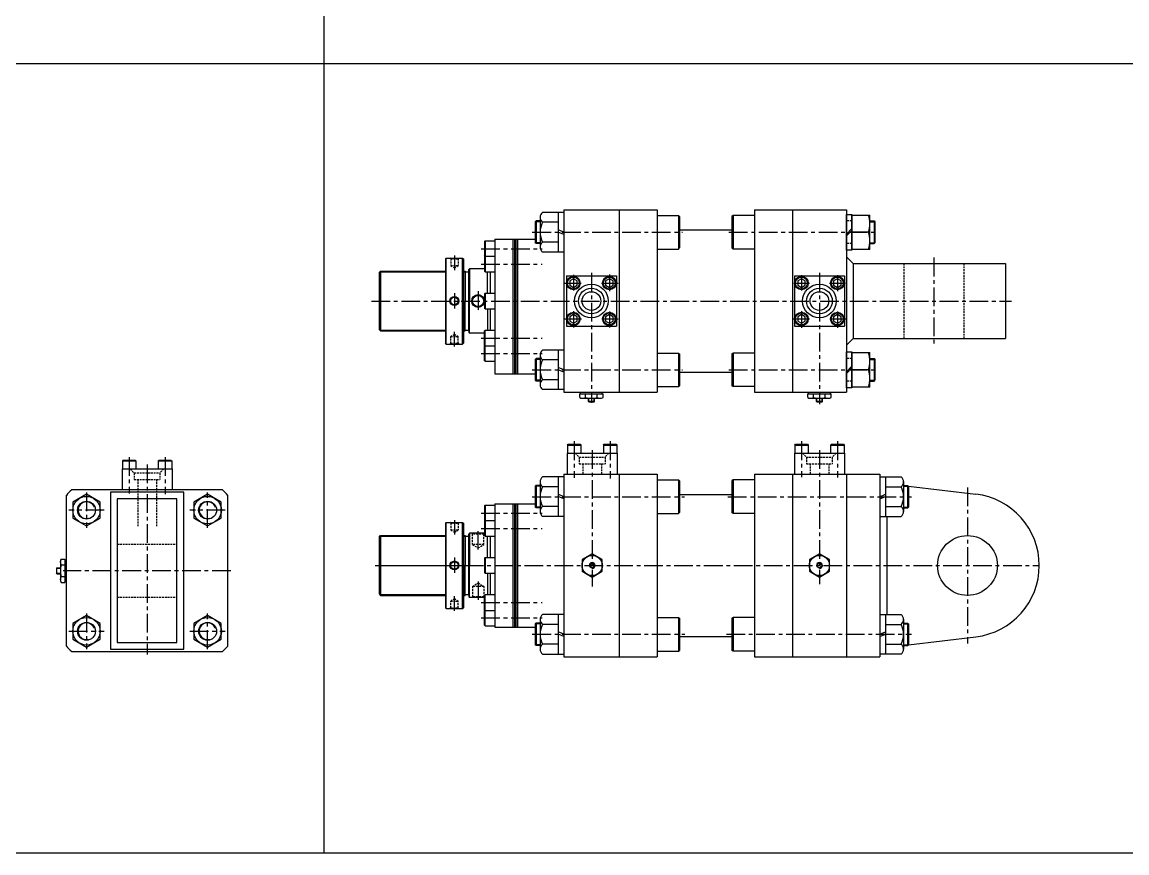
# Model space of a CAD drawing. Extents: x -819 to 10005, y 0 to 4179.
# Drawn here: x 1113 to 2590, y 0 to 1111 of the extents above; entities that cross this region are included whole.
import ezdxf

# ---------------------------------------------------------------- set-up
doc = ezdxf.new("R2010")
doc.units = 0
doc.header["$LTSCALE"] = 10
doc.header["$MEASUREMENT"] = 0
doc.linetypes.add('CENTERX2', pattern=[4, 2.5, -0.5, 0.5, -0.5])
doc.linetypes.add('HIDDEN', pattern=[0.375, 0.25, -0.125])
doc.layers.get('0').update_dxf_attribs({"linetype": 'CONTINUOUS'})
doc.layers.get('DEFPOINTS').update_dxf_attribs({"linetype": 'CONTINUOUS'})
for name, color, linetype in [('BOM-UDEF', 3, 'CONTINUOUS'), ('CEN', 1, 'CENTERX2'), ('HL', 2, 'HIDDEN'), ('ML', 7, 'CONTINUOUS')]:
    doc.layers.add(name, color=color, linetype=linetype)

msp = doc.modelspace()

# ---------------------------------------------------------------- linework, layer by layer
for p, q in [((1516.6, 0), (1516.6, 2221.7)), ((6256.2, 1055), (0, 1055)), ((2215, 805.9), (2215, 853.8)), ((2215, 805.9), (2215, 853.8)), ((2215, 853.8), (2222.5, 853.8)), ((2222.5, 853.8), (2222.5, 805.9)), ((2222.5, 806.9), (2222.5, 852.9)), ((2222.5, 852.9), (2246.5, 852.9)), ((2246.5, 806.9), (2246.5, 852.9)), ((2222.5, 834.9), (2215, 827.4)), ((2222.5, 832.4), (2215, 824.9)), ((2244.4, 829.9), (2222.5, 829.9)), ((2222.5, 805.9), (2215, 805.9)), ((2246.5, 806.9), (2222.5, 806.9)), ((2224, 787.9), (2215, 796.9)), ((2224, 687.9), (2215, 678.9)), ((2215, 621.9), (2215, 669.8)), ((2215, 621.9), (2215, 669.8)), ((2215, 669.8), (2222.5, 669.8)), ((2222.5, 669.8), (2222.5, 621.9)), ((2222.5, 622.9), (2222.5, 668.9)), ((2222.5, 668.9), (2246.5, 668.9)), ((2246.5, 622.9), (2246.5, 668.9)), ((2222.5, 650.9), (2215, 643.4)), ((2222.5, 648.4), (2215, 640.9)), ((2244.4, 645.9), (2222.5, 645.9)), ((2222.5, 621.9), (2215, 621.9)), ((2246.5, 622.9), (2222.5, 622.9)), ((2298, 490.3), (2388.2, 479.7)), ((2298, 278.3), (2388.2, 289)), ((0, 0), (10004.7, 0))]:
    msp.add_line(p, q)
at = {"color": 7, "linetype": 'Continuous'}
for p, q in [((1858.4, 608.9), (1858.4, 613.9)), ((1858.4, 613.9), (1864.7, 613.9)), ((1859.4, 613.9), (1859.4, 615.9)), ((1859.4, 615.9), (1888.6, 615.9)), ((1861.6, 607.9), (1886.4, 607.9)), ((1864.7, 613.9), (1889.6, 613.9)), ((1866.2, 608.9), (1866.2, 613.9)), ((1870, 608.1), (1870, 608.1)), ((1870, 603.4), (1870, 607.9)), ((1878, 603.4), (1878, 607.9)), ((1881.8, 608.9), (1881.8, 613.9)), ((1888.6, 613.9), (1888.6, 615.9)), ((1889.6, 608.9), (1889.6, 613.9)), ((2163.4, 608.9), (2163.4, 613.9)), ((2163.4, 613.9), (2169.7, 613.9)), ((2164.4, 613.9), (2164.4, 615.9)), ((2164.4, 615.9), (2193.6, 615.9)), ((2166.6, 607.9), (2191.4, 607.9)), ((2169.7, 613.9), (2194.6, 613.9)), ((2171.2, 608.9), (2171.2, 613.9)), ((2175, 608.1), (2175, 608.1)), ((2175, 603.4), (2175, 607.9)), ((2183, 603.4), (2183, 607.9)), ((2186.8, 608.9), (2186.8, 613.9)), ((2193.6, 613.9), (2193.6, 615.9)), ((2194.6, 608.9), (2194.6, 613.9)), ((1870, 603.4), (1870.5, 602.9)), ((1878, 603.4), (1870, 603.4)), ((1870.5, 602.9), (1877.5, 602.9)), ((1878, 603.4), (1877.5, 602.9)), ((2175, 603.4), (2175.5, 602.9)), ((2183, 603.4), (2175, 603.4)), ((2175.5, 602.9), (2182.5, 602.9)), ((2183, 603.4), (2182.5, 602.9)), ((1163.7, 389.7), (1163.7, 364.9)), ((1164.7, 392.9), (1169.7, 392.9)), ((1164.7, 385.1), (1169.7, 385.1)), ((1169.7, 392.9), (1169.7, 386.5)), ((1169.7, 391.9), (1171.7, 391.9)), ((1169.7, 386.5), (1169.7, 361.7)), ((1171.7, 391.9), (1171.7, 362.7)), ((1159.2, 381.3), (1158.7, 380.8)), ((1158.7, 380.8), (1158.7, 373.8)), ((1159.2, 373.3), (1158.7, 373.8)), ((1159.2, 381.3), (1163.7, 381.3)), ((1159.2, 373.3), (1159.2, 381.3)), ((1159.2, 373.3), (1163.7, 373.3)), ((1163.9, 381.3), (1163.9, 381.3)), ((1164.7, 369.5), (1169.7, 369.5)), ((1164.7, 361.7), (1169.7, 361.7)), ((1169.7, 362.7), (1171.7, 362.7))]:
    msp.add_line(p, q, dxfattribs=at)
for points in [[(1861.5, 376.5), (1875, 368.7), (1888.5, 376.5), (1888.5, 392.1), (1875, 399.9), (1861.5, 392.1)], [(2165.5, 376.5), (2179, 368.7), (2192.5, 376.5), (2192.5, 392.1), (2179, 399.9), (2165.5, 392.1)], [(1873.5, 386.8), (1872.1, 384.3), (1873.5, 381.8), (1876.4, 381.8), (1877.9, 384.3), (1876.4, 386.8)], [(2177.5, 386.8), (2176.1, 384.3), (2177.5, 381.8), (2180.4, 381.8), (2181.9, 384.3), (2180.4, 386.8)]]:
    msp.add_lwpolyline(points, close=True, dxfattribs=at)
msp.add_circle((2377, 384.3), 40)
for centre, radius in [((1875, 384.3), 13.5), ((1875, 384.3), 3.5), ((2179, 384.3), 13.5), ((2179, 384.3), 3.5)]:
    msp.add_circle(centre, radius, dxfattribs=at)
for centre, radius, start, end in [((2213.3, 841.4), 33.2, 339.7297, 20.2703), ((2213.3, 818.4), 33.2, 339.7297, 20.2703), ((2213.3, 657.4), 33.2, 339.7297, 20.2703), ((2213.3, 634.4), 33.2, 339.7297, 20.2703), ((2377, 384.3), 96, 276.7373, 83.2627)]:
    msp.add_arc(centre, radius, start, end)
for centre, radius, start, end in [((1861.6, 613.5), 5.62, 235.6158, 270), ((1862.3, 616.1), 8.22, 241.7006, 298.2994), ((1874, 639.2), 31.3, 255.6172, 270.0141), ((1874, 639.2), 31.3, 269.9859, 284.3828), ((1885.7, 616.1), 8.22, 241.7006, 298.2994), ((2166.6, 613.5), 5.62, 235.6158, 270), ((2167.3, 616.1), 8.22, 241.7006, 298.2994), ((2179, 639.2), 31.3, 255.6172, 270.0141), ((2179, 639.2), 31.3, 269.9859, 284.3828), ((2190.7, 616.1), 8.22, 241.7006, 298.2994), ((1169.3, 389.7), 5.62, 145.6158, 180), ((1171.9, 389), 8.22, 151.7006, 208.2994), ((1195, 377.3), 31.3, 165.6172, 180.0141), ((1195, 377.3), 31.3, 179.9859, 194.3828), ((1171.9, 365.6), 8.22, 151.7006, 208.2994)]:
    msp.add_arc(centre, radius, start, end, dxfattribs=at)
at = {"layer": 'BOM-UDEF', "color": 0}
for p, q in [((1328.7, 482.3), (1230.7, 482.3)), ((1230.7, 482.3), (1230.7, 272.3)), ((1239.7, 473.3), (1239.7, 281.3)), ((1319.7, 473.3), (1239.7, 473.3)), ((1319.7, 281.3), (1319.7, 473.3)), ((1328.7, 272.3), (1328.7, 482.3)), ((1239.7, 281.3), (1319.7, 281.3)), ((1230.7, 272.3), (1328.7, 272.3))]:
    msp.add_line(p, q, dxfattribs=at)
at = {"layer": 'CEN'}
for p, q in [((1795, 829.9), (1996, 829.9)), ((2058, 829.9), (2257, 829.9)), ((1690.8, 798.6), (1690.8, 779.1)), ((1726.6, 807.9), (1808.1, 807.9)), ((1726.6, 787.4), (1808.1, 787.4)), ((2332, 795.9), (2332, 679.9)), ((1850, 773.1), (1850, 751.9)), ((1874, 775.4), (1874, 601.9)), ((1898, 773.2), (1898, 751.2)), ((2155, 772.3), (2155, 751.9)), ((2179, 775.4), (2179, 600)), ((2203, 772.6), (2203, 751.2)), ((1838.3, 761.9), (1860.5, 761.9)), ((1887.4, 761.9), (1909.7, 761.8)), ((2144.6, 761.9), (2165.5, 761.9)), ((2192.4, 761.9), (2213.8, 761.9)), ((1690.8, 748.4), (1690.8, 728.1)), ((1722.5, 751), (1722.5, 724.8)), ((1579.8, 737.9), (2436, 737.9)), ((1850, 724.4), (1850, 702.5)), ((2155, 724.4), (2155, 702.1)), ((1838, 713.9), (1860.7, 713.9)), ((1888, 713.9), (1910, 713.9)), ((1898, 724), (1898, 702.4)), ((2143.4, 713.9), (2165.7, 713.9)), ((2193, 713.9), (2214.3, 713.9)), ((2203, 724), (2203, 702.1)), ((1690.8, 677.1), (1690.8, 696.7)), ((1726.6, 688.4), (1808.1, 688.4)), ((1726.6, 667.9), (1808.1, 667.9)), ((1795, 645.9), (1996, 645.9)), ((2058, 645.9), (2257, 645.9)), ((1851, 550.3), (1851, 501.7)), ((1899, 550.3), (1899, 500.7)), ((2155, 550.3), (2155, 502.4)), ((2203, 550.3), (2203, 502.1)), ((1875, 538.3), (1875, 356.3)), ((2179, 538.3), (2179, 359.5)), ((1255.7, 529.3), (1255.7, 480.7)), ((1279.7, 519.5), (1279.7, 265.3)), ((1303.7, 529.3), (1303.7, 479.7)), ((2377, 488.6), (2377, 280)), ((1198.7, 481.9), (1198.7, 434.6)), ((1360.7, 434.6), (1360.7, 481.9)), ((1795, 476.3), (1998.4, 476.3)), ((2056.6, 476.3), (2302, 476.3)), ((1222.3, 458.3), (1175, 458.3)), ((1384.3, 458.3), (1337, 458.3)), ((1690.8, 445.1), (1690.8, 425.5)), ((1726.6, 454.3), (1808.1, 454.3)), ((1722.5, 405.8), (1722.5, 430.4)), ((1726.6, 433.8), (1808.1, 433.8)), ((1584.6, 384.3), (2473, 384.3)), ((1599.7, 384.3), (1708, 384.3)), ((1599.7, 384.3), (1708, 384.3)), ((1690.8, 394.8), (1690.8, 374.6)), ((1391.6, 377.3), (1167.7, 377.3)), ((1722.5, 362.9), (1722.5, 338.3)), ((1690.8, 323.6), (1690.8, 343.1)), ((1726.6, 334.8), (1808.1, 334.8)), ((1198.7, 319.9), (1198.7, 272.6)), ((1360.7, 272.6), (1360.7, 319.9)), ((1726.6, 314.3), (1808.1, 314.3)), ((1175, 296.3), (1222.3, 296.3)), ((1337, 296.3), (1384.3, 296.3)), ((1795, 292.3), (1998.8, 292.3)), ((2054.5, 292.3), (2302, 292.3))]:
    msp.add_line(p, q, dxfattribs=at)
at = {"layer": 'DEFPOINTS', "color": 0, "linetype": 'ByBlock'}
for p in [(1710, 779.9), (1710, 695.9), (1710, 426.3), (1710, 342.3)]:
    msp.add_point(p, dxfattribs=at)
at = {"layer": 'HL'}
for p, q in [((2222.5, 845.1), (2215, 845.1)), ((2222.5, 814.6), (2215, 814.6)), ((2222.5, 661.1), (2215, 661.1)), ((2222.5, 630.6), (2215, 630.6))]:
    msp.add_line(p, q, dxfattribs=at)
at = {"layer": 'ML'}
for p, q in [((1837, 859.9), (1837, 615.9)), ((1837, 859.9), (1962, 859.9)), ((1911, 859.9), (1911, 615.9)), ((1962, 859.9), (1962, 615.9)), ((2092, 859.9), (2215, 859.9)), ((2092, 859.9), (2092, 615.9)), ((2143, 859.9), (2143, 615.9)), ((2215, 859.9), (2215, 615.9)), ((2215, 859.9), (2215, 615.9)), ((1800, 844.9), (1799, 843.9)), ((1799, 843.9), (1799, 815.9)), ((1800, 844.9), (1800, 814.9)), ((1805.5, 844.9), (1800, 844.9)), ((1805.5, 850.3), (1805.5, 843.2)), ((1805.5, 843.2), (1805.5, 829.9)), ((1837, 856.4), (1808.5, 856.4)), ((1829.5, 843.2), (1808.5, 843.2)), ((1829.5, 856.4), (1829.5, 803.4)), ((1962, 852.4), (1990.5, 852.4)), ((1990.5, 852.4), (1990.5, 807.4)), ((1990.5, 852.4), (1992, 851)), ((1992, 851), (1992, 808.8)), ((2063.5, 852.4), (2062, 851)), ((2062, 851), (2062, 808.8)), ((2092, 852.4), (2063.5, 852.4)), ((2063.5, 852.4), (2063.5, 807.4)), ((2246.5, 844.9), (2252, 844.9)), ((2252, 844.9), (2252, 814.9)), ((2252, 844.9), (2253, 843.9)), ((2253, 843.9), (2253, 815.9)), ((1805.5, 829.9), (1805.5, 809.9)), ((1992, 832.9), (2062, 832.9)), ((1731.7, 818.4), (1731, 817.7)), ((1731, 817.7), (1731, 798.1)), ((1731.7, 818.4), (1745, 818.4)), ((1731.7, 818.4), (1731.7, 797.4)), ((1745, 820.4), (1745, 640.4)), ((1745, 820.4), (1799, 820.4)), ((1769, 820.4), (1769, 640.4)), ((1771, 820.4), (1771, 640.4)), ((1773, 820.4), (1773, 640.4)), ((1775, 820.4), (1775, 640.4)), ((1800, 814.9), (1799, 815.9)), ((1805.5, 814.9), (1800, 814.9)), ((1829.5, 816.6), (1808.5, 816.6)), ((2246.5, 814.9), (2252, 814.9)), ((2252, 814.9), (2253, 815.9)), ((1731.4, 797.6), (1731, 798.1)), ((1837, 803.4), (1808.5, 803.4)), ((1962, 807.4), (1990.5, 807.4)), ((1990.5, 807.4), (1992, 808.8)), ((2063.5, 807.4), (2062, 808.8)), ((2092, 807.4), (2063.5, 807.4)), ((1679.8, 795.4), (1678.8, 794.4)), ((1678.8, 794.4), (1678.8, 681.4)), ((1679.8, 680.4), (1679.8, 795.4)), ((1679.8, 795.4), (1701.8, 795.4)), ((1701.8, 680.4), (1701.8, 795.4)), ((1701.8, 795.4), (1702.8, 794.4)), ((1702.8, 794.4), (1702.8, 681.4)), ((1731.7, 797.9), (1731, 797.2)), ((1731, 797.2), (1731, 777.6)), ((1731.7, 797.9), (1745, 797.9)), ((1731.7, 797.9), (1731.7, 776.9)), ((2224, 787.9), (2428, 787.9)), ((2224, 787.9), (2224, 687.9)), ((2428, 787.9), (2428, 687.9)), ((1590, 775.9), (1592, 777.9)), ((1590, 775.9), (1592, 777.9)), ((1590, 775.9), (1590, 699.9)), ((1592, 777.9), (1678.8, 777.9)), ((1592, 777.9), (1592, 697.9)), ((1702.8, 777.9), (1705, 777.9)), ((1705, 777.9), (1705, 737.9)), ((1705, 776.9), (1710, 776.9)), ((1711, 780.9), (1710, 779.9)), ((1710, 737.9), (1710, 779.9)), ((1710, 698.9), (1710, 776.9)), ((1711, 780.9), (1711, 737.9)), ((1731, 780.9), (1711, 780.9)), ((1731.7, 776.9), (1731, 777.6)), ((1731.7, 776.9), (1745, 776.9)), ((1735, 748.4), (1735, 776.9)), ((1739, 748.4), (1739, 776.9)), ((1739, 748.4), (1739, 776.9)), ((1840.5, 771.4), (1840.5, 704.4)), ((1840.5, 771.4), (1907.5, 771.4)), ((1907.5, 771.4), (1907.5, 704.4)), ((2145.5, 771.4), (2212.5, 771.4)), ((2145.5, 771.4), (2145.5, 704.4)), ((2212.5, 771.4), (2212.5, 704.4)), ((1731.7, 748.4), (1731, 747.7)), ((1731, 747.7), (1731, 728.1)), ((1731.7, 748.4), (1745, 748.4)), ((1731.7, 748.4), (1731.7, 727.4)), ((1705, 697.9), (1705, 737.9)), ((1710, 737.9), (1710, 695.9)), ((1711, 694.9), (1711, 737.9)), ((1731.7, 727.4), (1731, 728.1)), ((1731.7, 727.4), (1745, 727.4)), ((1735, 727.4), (1735, 698.9)), ((1739, 698.9), (1739, 727.4)), ((1590, 699.9), (1592, 697.9)), ((1590, 699.9), (1592, 697.9)), ((1592, 697.9), (1678.8, 697.9)), ((1702.8, 697.9), (1705, 697.9)), ((1705, 698.9), (1710, 698.9)), ((1711, 694.9), (1710, 695.9)), ((1731, 694.9), (1711, 694.9)), ((1731.7, 698.9), (1731, 698.2)), ((1731, 678.6), (1731, 698.2)), ((1731.7, 677.9), (1731.7, 698.9)), ((1731.7, 698.9), (1745, 698.9)), ((1840.5, 704.4), (1907.5, 704.4)), ((2145.5, 704.4), (2212.5, 704.4)), ((1679.8, 680.4), (1678.8, 681.4)), ((1679.8, 680.4), (1701.8, 680.4)), ((1701.8, 680.4), (1702.8, 681.4)), ((2224, 687.9), (2428, 687.9)), ((1731.7, 677.9), (1731, 678.6)), ((1731.4, 678.1), (1731, 677.7)), ((1731, 658.1), (1731, 677.7)), ((1731.7, 657.4), (1731.7, 678.4)), ((1731.7, 677.9), (1745, 677.9)), ((1805.5, 666.3), (1805.5, 659.2)), ((1837, 672.4), (1808.5, 672.4)), ((1829.5, 672.4), (1829.5, 619.4)), ((1962, 668.4), (1990.5, 668.4)), ((1990.5, 668.4), (1990.5, 623.4)), ((1990.5, 668.4), (1992, 667.4)), ((1992, 667.4), (1992, 624.4)), ((2063.5, 668.4), (2062, 667.4)), ((2062, 667.4), (2062, 624.4)), ((2092, 668.4), (2063.5, 668.4)), ((2063.5, 668.4), (2063.5, 623.4)), ((1731.7, 657.4), (1731, 658.1)), ((1731.7, 657.4), (1745, 657.4)), ((1800, 660.9), (1799, 659.9)), ((1799, 659.9), (1799, 631.9)), ((1800, 660.9), (1800, 630.9)), ((1805.5, 660.9), (1800, 660.9)), ((1805.5, 659.2), (1805.5, 645.9)), ((1829.5, 659.2), (1808.5, 659.2)), ((2246.5, 660.9), (2252, 660.9)), ((2252, 660.9), (2252, 630.9)), ((2252, 660.9), (2253, 659.9)), ((2253, 659.9), (2253, 631.9)), ((1745, 640.4), (1799, 640.4)), ((1805.5, 645.9), (1805.5, 625.9)), ((1992, 642.9), (2062, 642.9)), ((1800, 630.9), (1799, 631.9)), ((1805.5, 630.9), (1800, 630.9)), ((1829.5, 632.6), (1808.5, 632.6)), ((1962, 623.4), (1990.5, 623.4)), ((1990.5, 623.4), (1992, 624.4)), ((2063.5, 623.4), (2062, 624.4)), ((2092, 623.4), (2063.5, 623.4)), ((2246.5, 630.9), (2252, 630.9)), ((2252, 630.9), (2253, 631.9)), ((1837, 619.4), (1808.5, 619.4)), ((1837, 615.9), (1962, 615.9)), ((2092, 615.9), (2215, 615.9)), ((1841.5, 534.3), (1908.5, 534.3)), ((1841.5, 534.3), (1841.5, 506.3)), ((1842, 545.3), (1843, 546.3)), ((1842, 545.3), (1842, 534.3)), ((1842, 545.3), (1860, 545.3)), ((1843, 546.3), (1859, 546.3)), ((1859, 546.3), (1860, 545.3)), ((1860, 545.3), (1860, 534.3)), ((1890, 545.3), (1891, 546.3)), ((1890, 545.3), (1890, 534.3)), ((1890, 545.3), (1908, 545.3)), ((1891, 546.3), (1907, 546.3)), ((1907, 546.3), (1908, 545.3)), ((1908, 545.3), (1908, 534.3)), ((1908.5, 534.3), (1908.5, 506.3)), ((2145.5, 534.3), (2212.5, 534.3)), ((2145.5, 534.3), (2145.5, 506.3)), ((2146, 545.3), (2147, 546.3)), ((2146, 545.3), (2164, 545.3)), ((2146, 545.3), (2146, 534.3)), ((2147, 546.3), (2163, 546.3)), ((2163, 546.3), (2164, 545.3)), ((2164, 545.3), (2164, 534.3)), ((2194, 545.3), (2195, 546.3)), ((2194, 545.3), (2212, 545.3)), ((2194, 545.3), (2194, 534.3)), ((2195, 546.3), (2211, 546.3)), ((2211, 546.3), (2212, 545.3)), ((2212, 545.3), (2212, 534.3)), ((2212.5, 534.3), (2212.5, 506.3)), ((1246.7, 524.3), (1247.7, 525.3)), ((1246.7, 524.3), (1264.7, 524.3)), ((1246.7, 524.3), (1246.7, 513.3)), ((1247.7, 525.3), (1263.7, 525.3)), ((1263.7, 525.3), (1264.7, 524.3)), ((1264.7, 524.3), (1264.7, 513.3)), ((1294.7, 524.3), (1295.7, 525.3)), ((1294.7, 524.3), (1312.7, 524.3)), ((1294.7, 524.3), (1294.7, 513.3)), ((1295.7, 525.3), (1311.7, 525.3)), ((1311.7, 525.3), (1312.7, 524.3)), ((1312.7, 524.3), (1312.7, 513.3)), ((1246.2, 513.3), (1313.2, 513.3)), ((1246.2, 513.3), (1246.2, 485.3)), ((1313.2, 513.3), (1313.2, 485.3)), ((1837, 502.8), (1808.5, 502.8)), ((1829.5, 502.8), (1829.5, 449.8)), ((1837, 506.3), (1962, 506.3)), ((1837, 506.3), (1837, 262.3)), ((1911, 506.3), (1911, 262.3)), ((1962, 506.3), (1962, 262.3)), ((2092, 506.3), (2092, 262.3)), ((2092, 506.3), (2260, 506.3)), ((2143, 506.3), (2143, 262.3)), ((2215, 506.3), (2215, 262.3)), ((2260, 506.3), (2260, 262.3)), ((2260, 502.8), (2288.5, 502.8)), ((2267.5, 502.8), (2267.5, 449.8)), ((1800, 491.3), (1799, 490.3)), ((1799, 490.3), (1799, 462.3)), ((1800, 491.3), (1800, 461.3)), ((1805.5, 491.3), (1800, 491.3)), ((1805.5, 496.7), (1805.5, 489.6)), ((1805.5, 489.6), (1805.5, 476.3)), ((1829.5, 489.6), (1808.5, 489.6)), ((1962, 498.8), (1990.5, 498.8)), ((1990.5, 498.8), (1990.5, 453.8)), ((1990.5, 498.8), (1992, 497.4)), ((1992, 497.4), (1992, 455.2)), ((2063.5, 498.8), (2062, 497.4)), ((2062, 497.4), (2062, 455.2)), ((2063.5, 498.8), (2063.5, 453.8)), ((2092, 498.8), (2063.5, 498.8)), ((2267.5, 489.6), (2288.5, 489.6)), ((2291.5, 496.7), (2291.5, 489.6)), ((2291.5, 491.3), (2297, 491.3)), ((2291.5, 489.6), (2291.5, 476.3)), ((2297, 491.3), (2297, 461.3)), ((2297, 491.3), (2298, 490.3)), ((2298, 490.3), (2298, 462.3)), ((1171.7, 478.1), (1171.7, 276.5)), ((1380.5, 485.3), (1178.9, 485.3)), ((1387.7, 276.5), (1387.7, 478.1)), ((1805.5, 476.3), (1805.5, 456.3)), ((1992, 479.3), (2062, 479.3)), ((2291.5, 476.3), (2291.5, 456.3)), ((1731.7, 464.8), (1731, 464.1)), ((1731, 464.1), (1731, 444.5)), ((1731.7, 464.8), (1745, 464.8)), ((1731.7, 464.8), (1731.7, 443.8)), ((1745, 466.8), (1745, 301.8)), ((1745, 466.8), (1799, 466.8)), ((1769, 466.8), (1769, 301.8)), ((1771, 466.8), (1771, 301.8)), ((1773, 466.8), (1773, 301.8)), ((1775, 466.8), (1775, 301.8)), ((1800, 461.3), (1799, 462.3)), ((1805.5, 461.3), (1800, 461.3)), ((1829.5, 463.1), (1808.5, 463.1)), ((2267.5, 463.1), (2288.5, 463.1)), ((2291.5, 461.3), (2297, 461.3)), ((2297, 461.3), (2298, 462.3)), ((1731.4, 444.1), (1731, 444.5)), ((1731.7, 444.3), (1731, 443.6)), ((1731, 443.6), (1731, 424)), ((1731.7, 444.3), (1745, 444.3)), ((1731.7, 444.3), (1731.7, 423.3)), ((1837, 449.8), (1808.5, 449.8)), ((1962, 453.8), (1990.5, 453.8)), ((1990.5, 453.8), (1992, 455.2)), ((2063.5, 453.8), (2062, 455.2)), ((2092, 453.8), (2063.5, 453.8)), ((2260, 449.8), (2288.5, 449.8)), ((2269, 449.8), (2269, 318.8)), ((1679.8, 441.8), (1678.8, 440.8)), ((1678.8, 440.8), (1678.8, 327.8)), ((1679.8, 326.8), (1679.8, 441.8)), ((1679.8, 441.8), (1701.8, 441.8)), ((1701.8, 326.8), (1701.8, 441.8)), ((1701.8, 441.8), (1702.8, 440.8)), ((1702.8, 440.8), (1702.8, 327.8)), ((1590, 422.3), (1592, 424.3)), ((1590, 422.3), (1592, 424.3)), ((1590, 422.3), (1590, 346.3)), ((1592, 424.3), (1678.8, 424.3)), ((1592, 424.3), (1592, 344.3)), ((1702.8, 424.3), (1705, 424.3)), ((1705, 424.3), (1705, 384.3)), ((1705, 423.3), (1710, 423.3)), ((1711, 427.3), (1710, 426.3)), ((1710, 384.3), (1710, 426.3)), ((1710, 345.3), (1710, 423.3)), ((1711, 427.3), (1711, 384.3)), ((1731, 427.3), (1711, 427.3)), ((1731.7, 423.3), (1731, 424)), ((1731.7, 423.3), (1745, 423.3)), ((1735, 394.8), (1735, 423.3)), ((1739, 394.8), (1739, 423.3)), ((1739, 394.8), (1739, 423.3)), ((1705, 344.3), (1705, 384.3)), ((1710, 384.3), (1710, 342.3)), ((1711, 341.3), (1711, 384.3)), ((1731.7, 394.8), (1731, 394.1)), ((1731, 394.1), (1731, 374.5)), ((1731.7, 394.8), (1745, 394.8)), ((1731.7, 394.8), (1731.7, 373.8)), ((1731.7, 373.8), (1731, 374.5)), ((1731.7, 373.8), (1745, 373.8)), ((1735, 373.8), (1735, 345.3)), ((1739, 345.3), (1739, 373.8)), ((1590, 346.3), (1592, 344.3)), ((1590, 346.3), (1592, 344.3)), ((1592, 344.3), (1678.8, 344.3)), ((1702.8, 344.3), (1705, 344.3)), ((1705, 345.3), (1710, 345.3)), ((1711, 341.3), (1710, 342.3)), ((1731, 341.3), (1711, 341.3)), ((1731.7, 345.3), (1731, 344.6)), ((1731, 325), (1731, 344.6)), ((1731.7, 324.3), (1731.7, 345.3)), ((1731.7, 345.3), (1745, 345.3)), ((1679.8, 326.8), (1678.8, 327.8)), ((1679.8, 326.8), (1701.8, 326.8)), ((1701.8, 326.8), (1702.8, 327.8)), ((1731.7, 324.3), (1731, 325)), ((1731.4, 324.6), (1731, 324.1)), ((1731, 304.5), (1731, 324.1)), ((1731.7, 303.8), (1731.7, 324.8)), ((1731.7, 324.3), (1745, 324.3)), ((1805.5, 312.7), (1805.5, 305.6)), ((1837, 318.8), (1808.5, 318.8)), ((1829.5, 318.8), (1829.5, 265.8)), ((1962, 314.8), (1990.5, 314.8)), ((1990.5, 314.8), (1990.5, 269.8)), ((1990.5, 314.8), (1992, 313.9)), ((1992, 313.9), (1992, 270.8)), ((2063.5, 314.8), (2062, 313.9)), ((2062, 313.9), (2062, 270.8)), ((2063.5, 314.8), (2063.5, 269.8)), ((2092, 314.8), (2063.5, 314.8)), ((2260, 318.8), (2288.5, 318.8)), ((2267.5, 318.8), (2267.5, 265.8)), ((2291.5, 312.7), (2291.5, 305.6)), ((1731.7, 303.8), (1731, 304.5)), ((1731.7, 303.8), (1745, 303.8)), ((1745, 301.8), (1799, 301.8)), ((1800, 307.3), (1799, 306.3)), ((1799, 306.3), (1799, 278.3)), ((1800, 307.3), (1800, 277.3)), ((1805.5, 307.3), (1800, 307.3)), ((1805.5, 305.6), (1805.5, 292.3)), ((1829.5, 305.6), (1808.5, 305.6)), ((2267.5, 305.6), (2288.5, 305.6)), ((2291.5, 307.3), (2297, 307.3)), ((2291.5, 305.6), (2291.5, 292.3)), ((2297, 307.3), (2297, 277.3)), ((2297, 307.3), (2298, 306.3)), ((2298, 306.3), (2298, 278.3)), ((1805.5, 292.3), (1805.5, 272.3)), ((1992, 289.3), (2062, 289.3)), ((2291.5, 292.3), (2291.5, 272.3)), ((1178.9, 269.3), (1380.5, 269.3)), ((1800, 277.3), (1799, 278.3)), ((1805.5, 277.3), (1800, 277.3)), ((1829.5, 279.1), (1808.5, 279.1)), ((1962, 269.8), (1990.5, 269.8)), ((1990.5, 269.8), (1992, 270.8)), ((2063.5, 269.8), (2062, 270.8)), ((2092, 269.8), (2063.5, 269.8)), ((2267.5, 279.1), (2288.5, 279.1)), ((2291.5, 277.3), (2297, 277.3)), ((2297, 277.3), (2298, 278.3)), ((1808.5, 265.8), (1837, 265.8)), ((1837, 262.3), (1962, 262.3)), ((2092, 262.3), (2260, 262.3)), ((2288.5, 265.8), (2260, 265.8))]:
    msp.add_line(p, q, dxfattribs=at)
at = {"layer": 'ML', "color": 2}
for p, q in [((1805.5, 843.9), (1799, 843.9)), ((2246.5, 843.9), (2253, 843.9)), ((1837, 829.9), (1829.5, 833.1)), ((1837, 826.9), (1829.5, 830.1)), ((1805.5, 815.9), (1799, 815.9)), ((2246.5, 815.9), (2253, 815.9)), ((1591, 776.9), (1678.8, 776.9)), ((1702.8, 776.9), (1705, 776.9)), ((1591, 698.9), (1678.8, 698.9)), ((1702.8, 698.9), (1705, 698.9)), ((1805.5, 659.9), (1799, 659.9)), ((2246.5, 659.9), (2253, 659.9)), ((1837, 645.9), (1829.5, 649.1)), ((1837, 642.9), (1829.5, 646.1)), ((1805.5, 631.9), (1799, 631.9)), ((2246.5, 631.9), (2253, 631.9)), ((1870.5, 608.1), (1870.5, 608.1)), ((1870.5, 602.9), (1870.5, 607.9)), ((1877.5, 602.9), (1877.5, 607.9)), ((2175.5, 608.1), (2175.5, 608.1)), ((2175.5, 602.9), (2175.5, 607.9)), ((2182.5, 602.9), (2182.5, 607.9)), ((1805.5, 490.3), (1799, 490.3)), ((2291.5, 490.3), (2298, 490.3)), ((1837, 476.3), (1829.5, 479.5)), ((1837, 473.3), (1829.5, 476.5)), ((2260, 476.3), (2267.5, 479.5)), ((2260, 473.3), (2267.5, 476.5)), ((1805.5, 462.3), (1799, 462.3)), ((2291.5, 462.3), (2298, 462.3)), ((1591, 423.3), (1678.8, 423.3)), ((1702.8, 423.3), (1705, 423.3)), ((1158.7, 380.8), (1163.7, 380.8)), ((1158.7, 373.8), (1163.7, 373.8)), ((1163.9, 380.8), (1163.9, 380.8)), ((1591, 345.3), (1678.8, 345.3)), ((1702.8, 345.3), (1705, 345.3)), ((1805.5, 306.3), (1799, 306.3)), ((2291.5, 306.3), (2298, 306.3)), ((1837, 292.3), (1829.5, 295.5)), ((1837, 289.3), (1829.5, 292.5)), ((2260, 292.3), (2267.5, 295.5)), ((2260, 289.3), (2267.5, 292.5)), ((1805.5, 278.3), (1799, 278.3)), ((2291.5, 278.3), (2298, 278.3))]:
    msp.add_line(p, q, dxfattribs=at)
at = {"layer": 'ML', "color": 2, "linetype": 'HIDDEN'}
for p, q in [((1685.8, 794.4), (1684.8, 795.4)), ((1685.8, 794.4), (1685.8, 785.4)), ((1685.8, 794.4), (1695.8, 794.4)), ((1685.8, 785.4), (1695.8, 785.4)), ((1685.8, 785.4), (1690.8, 782.2)), ((1690.8, 782.2), (1695.8, 785.4)), ((1695.8, 794.4), (1696.8, 795.4)), ((1695.8, 794.4), (1695.8, 785.4)), ((2292, 787.9), (2292, 687.9)), ((2372, 787.9), (2372, 687.9)), ((1685.8, 681.4), (1684.8, 680.4)), ((1685.8, 690.4), (1690.8, 693.6)), ((1685.8, 681.4), (1685.8, 690.4)), ((1685.8, 690.4), (1695.8, 690.4)), ((1685.8, 681.4), (1695.8, 681.4)), ((1690.8, 693.6), (1695.8, 690.4)), ((1695.8, 681.4), (1695.8, 690.4)), ((1695.8, 681.4), (1696.8, 680.4)), ((1852.5, 534.3), (1857.7, 529.1)), ((1897.5, 534.3), (1892.2, 529.1)), ((2156.5, 534.3), (2161.7, 529.1)), ((2201.5, 534.3), (2196.2, 529.1)), ((1857.7, 529.1), (1857.7, 520.3)), ((1857.7, 529.1), (1892.2, 529.1)), ((1857.7, 520.3), (1892.2, 520.3)), ((1862.5, 520.3), (1862.5, 506.3)), ((1887.5, 520.3), (1887.5, 506.3)), ((1892.2, 529.1), (1892.2, 520.3)), ((2161.7, 529.1), (2196.2, 529.1)), ((2161.7, 529.1), (2161.7, 520.3)), ((2161.7, 520.3), (2196.2, 520.3)), ((2166.5, 520.3), (2166.5, 506.3)), ((2191.5, 520.3), (2191.5, 506.3)), ((2196.2, 529.1), (2196.2, 520.3)), ((1257.2, 513.3), (1262.4, 508)), ((1262.4, 508), (1296.9, 508)), ((1262.4, 508), (1262.4, 499.3)), ((1302.2, 513.3), (1296.9, 508)), ((1296.9, 508), (1296.9, 499.3)), ((1262.4, 499.3), (1296.9, 499.3)), ((1267.2, 499.3), (1267.2, 436.1)), ((1292.2, 499.3), (1292.2, 436.1)), ((1685.8, 440.8), (1684.8, 441.8)), ((1685.8, 440.8), (1685.8, 431.8)), ((1685.8, 440.8), (1695.8, 440.8)), ((1685.8, 431.8), (1695.8, 431.8)), ((1685.8, 431.8), (1690.8, 428.7)), ((1690.8, 428.7), (1695.8, 431.8)), ((1695.8, 440.8), (1696.8, 441.8)), ((1695.8, 440.8), (1695.8, 431.8)), ((1714, 427.3), (1715, 426.3)), ((1715, 412.3), (1715, 426.3)), ((1730, 426.3), (1715, 426.3)), ((1730, 426.3), (1731, 427.3)), ((1730, 412.3), (1730, 426.3)), ((1239.7, 412.8), (1319.7, 412.8)), ((1730, 412.3), (1715, 412.3)), ((1715, 412.3), (1722.5, 407.7)), ((1722.5, 407.7), (1730, 412.3)), ((1715, 356.3), (1722.5, 361)), ((1730, 356.3), (1715, 356.3)), ((1715, 356.3), (1715, 342.3)), ((1722.5, 361), (1730, 356.3)), ((1730, 356.3), (1730, 342.3)), ((1239.7, 341.8), (1319.7, 341.8)), ((1685.8, 336.8), (1690.8, 340)), ((1690.8, 340), (1695.8, 336.8)), ((1714, 341.3), (1715, 342.3)), ((1730, 342.3), (1715, 342.3)), ((1730, 342.3), (1731, 341.3)), ((1685.8, 327.8), (1684.8, 326.8)), ((1685.8, 327.8), (1685.8, 336.8)), ((1685.8, 336.8), (1695.8, 336.8)), ((1685.8, 327.8), (1695.8, 327.8)), ((1695.8, 327.8), (1695.8, 336.8)), ((1695.8, 327.8), (1696.8, 326.8))]:
    msp.add_line(p, q, dxfattribs=at)
at = {"layer": 'ML'}
for points in [[(1855, 764.8), (1850, 767.7), (1845, 764.8), (1845, 759), (1850, 756.1), (1855, 759)], [(1903, 764.8), (1898, 767.7), (1893, 764.8), (1893, 759), (1898, 756.1), (1903, 759)], [(2160, 764.8), (2155, 767.7), (2150, 764.8), (2150, 759), (2155, 756.1), (2160, 759)], [(2208, 764.8), (2203, 767.7), (2198, 764.8), (2198, 759), (2203, 756.1), (2208, 759)], [(1855, 716.8), (1850, 719.7), (1845, 716.8), (1845, 711), (1850, 708.1), (1855, 711)], [(1903, 716.8), (1898, 719.7), (1893, 716.8), (1893, 711), (1898, 708.1), (1903, 711)], [(2160, 716.8), (2155, 719.7), (2150, 716.8), (2150, 711), (2155, 708.1), (2160, 711)], [(2208, 716.8), (2203, 719.7), (2198, 716.8), (2198, 711), (2203, 708.1), (2208, 711)], [(1198.7, 479.5), (1180.3, 468.9), (1180.3, 447.7), (1198.7, 437.1), (1217, 447.7), (1217, 468.9)], [(1360.7, 479.5), (1342.3, 468.9), (1342.3, 447.7), (1360.7, 437.1), (1379, 447.7), (1379, 468.9)], [(1198.7, 317.5), (1180.3, 306.9), (1180.3, 285.7), (1198.7, 275.1), (1217, 285.7), (1217, 306.9)], [(1360.7, 317.5), (1342.3, 306.9), (1342.3, 285.7), (1360.7, 275.1), (1379, 285.7), (1379, 306.9)]]:
    msp.add_lwpolyline(points, close=True, dxfattribs=at)
for centre, radius in [((1850, 761.9), 9), ((1850, 761.9), 8), ((1898, 761.9), 9), ((1898, 761.9), 8), ((2155, 761.9), 9), ((2155, 761.9), 8), ((2203, 761.9), 9), ((2203, 761.9), 8), ((1874, 737.9), 22.5), ((1874, 737.9), 17.2), ((2179, 737.9), 22.5), ((2179, 737.9), 17.2), ((1690.8, 737.9), 6), ((1690.8, 737.9), 5), ((1690.8, 737.9), 5), ((1722.5, 737.9), 8.5), ((1722.5, 737.9), 7.5), ((1874, 737.9), 12.5), ((2179, 737.9), 12.5), ((1850, 713.9), 9), ((1850, 713.9), 8), ((1898, 713.9), 9), ((1898, 713.9), 8), ((2155, 713.9), 9), ((2155, 713.9), 8), ((2203, 713.9), 9), ((2203, 713.9), 8), ((1198.7, 458.3), 18.4), ((1360.7, 458.3), 18.4), ((1198.7, 458.3), 12), ((1360.7, 458.3), 12), ((1690.8, 384.3), 6), ((1690.8, 384.3), 5), ((1690.8, 384.3), 5), ((1198.7, 296.3), 18.4), ((1360.7, 296.3), 18.4), ((1198.7, 296.3), 12), ((1360.7, 296.3), 12)]:
    msp.add_circle(centre, radius, dxfattribs=at)
for centre, radius, start, end in [((1814.2, 849.8), 8.76, 130.9935, 229.0065), ((1836.4, 829.9), 30.9, 154.5407, 205.4593), ((1814.2, 810), 8.78, 131.1622, 228.8378), ((1814.2, 665.8), 8.76, 130.9935, 229.0065), ((1836.4, 645.9), 30.9, 154.5407, 205.4593), ((1814.2, 626), 8.78, 131.1622, 228.8378), ((1814.2, 496.2), 8.76, 130.9935, 229.0065), ((2282.7, 496.2), 8.76, 310.9935, 49.0065), ((1836.4, 476.3), 30.9, 154.5407, 205.4593), ((2260.6, 476.3), 30.9, 334.5407, 25.4593), ((1279.7, 377.3), 147.7, 133.0265, 136.9735), ((1279.7, 377.3), 147.7, 43.0265, 46.9735), ((1814.2, 456.4), 8.78, 131.1622, 228.8378), ((2282.7, 456.4), 8.78, 311.1622, 48.8378), ((1814.2, 312.2), 8.76, 130.9935, 229.0065), ((2282.7, 312.2), 8.76, 310.9935, 49.0065), ((1836.4, 292.3), 30.9, 154.5407, 205.4593), ((2260.6, 292.3), 30.9, 334.5407, 25.4593), ((1279.7, 377.3), 147.7, 223.0265, 226.9735), ((1279.7, 377.3), 147.7, 313.0265, 316.9735), ((1814.2, 272.4), 8.78, 131.1622, 228.8378), ((2282.7, 272.4), 8.78, 311.1622, 48.8378)]:
    msp.add_arc(centre, radius, start, end, dxfattribs=at)
at = {"layer": 'ML', "color": 2}
for centre, radius, start, end in [((1198.7, 458.3), 11.2, 18.4373, 284.4685), ((1360.7, 458.3), 11.2, 18.4373, 284.4685), ((1875, 384.3), 4, 270, 180), ((2179, 384.3), 4, 270, 180), ((1198.7, 296.3), 11.2, 18.4373, 284.4685), ((1360.7, 296.3), 11.2, 18.4373, 284.4685)]:
    msp.add_arc(centre, radius, start, end, dxfattribs=at)

doc.saveas('drawing.dxf')
